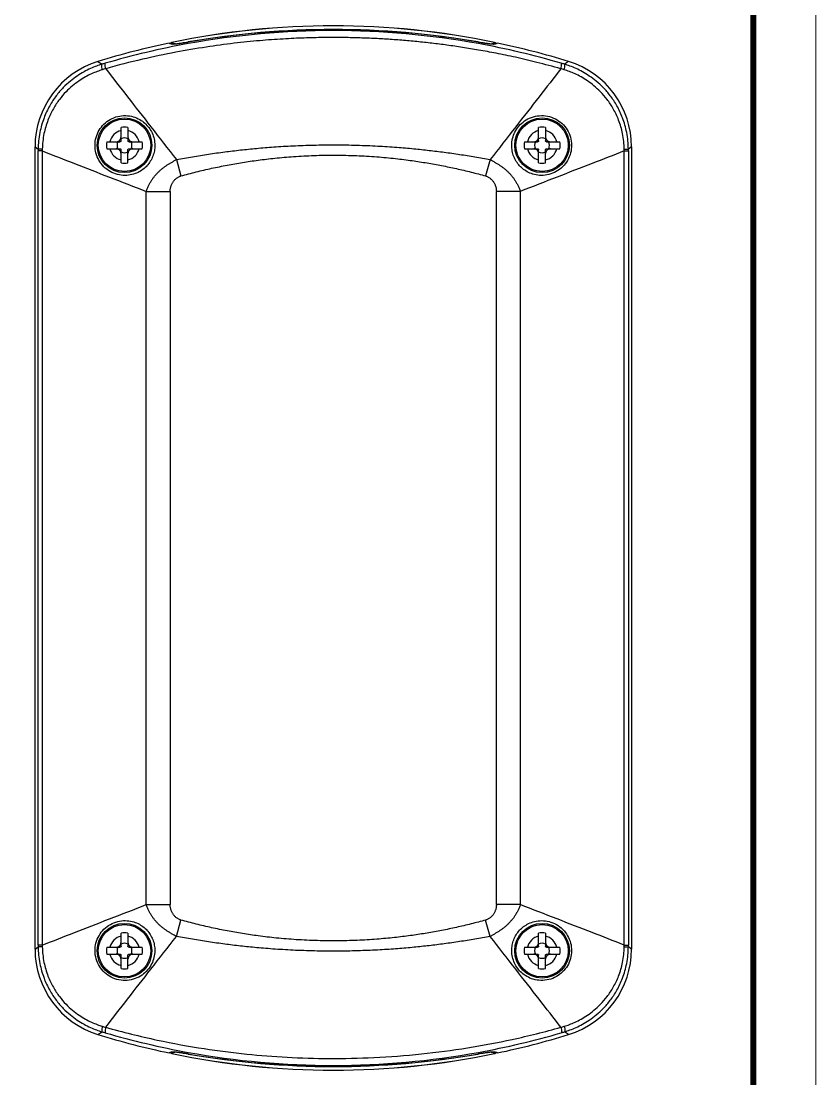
# Model space of a CAD drawing. Header units: millimetres. Extents: x 6083 to 6448, y 1315 to 1569.
# Drawn here: x 6367.9 to 6447.9, y 1408.4 to 1514.7 of the extents above; entities that cross this region are included whole.
import ezdxf

# ---------------------------------------------------------------- set-up
doc = ezdxf.new("R2010")
doc.units = ezdxf.units.MM
doc.layers.add('from', color=7, linetype='Continuous', lineweight=13)

msp = doc.modelspace()

# ---------------------------------------------------------------- linework, layer by layer
at = {"color": 7, "linetype": 'Continuous'}
for p, q in [((6382.863, 1512.497), (6382.815, 1512.535)), ((6383.1, 1512.606), (6383.103, 1512.596)), ((6384.706, 1512.637), (6384.743, 1512.643)), ((6413.914, 1512.643), (6413.95, 1512.637)), ((6415.554, 1512.596), (6415.557, 1512.606)), ((6415.842, 1512.535), (6415.794, 1512.497)), ((6375.657, 1510.676), (6376.068, 1510.407)), ((6423, 1510.676), (6422.588, 1510.407)), ((6377.978, 1502.713), (6377.978, 1504.04)), ((6378.678, 1504.04), (6378.678, 1502.713)), ((6419.978, 1502.713), (6419.978, 1504.04)), ((6420.678, 1504.04), (6420.678, 1502.713)), ((6369.328, 1502.09), (6369.652, 1501.851)), ((6369.328, 1421.426), (6369.328, 1502.09)), ((6369.652, 1501.851), (6369.652, 1501.684)), ((6376.546, 1502.608), (6377.873, 1502.608)), ((6376.546, 1501.908), (6377.873, 1501.908)), ((6378.783, 1502.608), (6380.111, 1502.608)), ((6378.783, 1501.908), (6380.111, 1501.908)), ((6418.546, 1502.608), (6419.873, 1502.608)), ((6418.546, 1501.908), (6419.873, 1501.908)), ((6420.783, 1502.608), (6422.111, 1502.608)), ((6420.783, 1501.908), (6422.111, 1501.908)), ((6429.328, 1502.09), (6429.005, 1501.851)), ((6429.005, 1501.684), (6429.005, 1501.851)), ((6429.328, 1502.09), (6429.328, 1421.426)), ((6370.061, 1501.684), (6369.652, 1501.684)), ((6369.652, 1421.832), (6369.652, 1501.684)), ((6370.061, 1501.684), (6370.061, 1421.832)), ((6377.978, 1500.476), (6377.978, 1501.803)), ((6378.678, 1500.476), (6378.678, 1501.803)), ((6383.548, 1500.812), (6384.004, 1499.174)), ((6415.108, 1500.812), (6414.653, 1499.174)), ((6419.978, 1500.476), (6419.978, 1501.803)), ((6420.678, 1500.476), (6420.678, 1501.803)), ((6428.596, 1501.684), (6429.005, 1501.684)), ((6428.596, 1421.832), (6428.596, 1501.684)), ((6429.005, 1501.684), (6429.005, 1421.832)), ((6380.517, 1497.618), (6382.925, 1497.618)), ((6380.517, 1425.898), (6380.517, 1497.618)), ((6382.925, 1497.618), (6382.925, 1425.898)), ((6418.139, 1497.618), (6415.731, 1497.618)), ((6415.731, 1425.898), (6415.731, 1497.618)), ((6418.139, 1497.618), (6418.139, 1425.898)), ((6380.517, 1425.898), (6382.925, 1425.898)), ((6418.139, 1425.898), (6415.731, 1425.898)), ((6383.548, 1422.704), (6384.004, 1424.342)), ((6415.109, 1422.704), (6414.653, 1424.342)), ((6377.978, 1421.713), (6377.978, 1423.04)), ((6378.678, 1423.04), (6378.678, 1421.713)), ((6419.978, 1421.713), (6419.978, 1423.04)), ((6420.678, 1423.04), (6420.678, 1421.713)), ((6369.328, 1421.426), (6369.652, 1421.665)), ((6369.652, 1421.832), (6369.652, 1421.665)), ((6370.061, 1421.832), (6369.652, 1421.832)), ((6376.546, 1421.608), (6377.873, 1421.608)), ((6378.783, 1421.608), (6380.111, 1421.608)), ((6418.546, 1421.608), (6419.873, 1421.608)), ((6420.783, 1421.608), (6422.111, 1421.608)), ((6428.596, 1421.832), (6429.005, 1421.832)), ((6429.005, 1421.665), (6429.005, 1421.832)), ((6429.328, 1421.426), (6429.005, 1421.665)), ((6376.546, 1420.908), (6377.873, 1420.908)), ((6377.978, 1419.476), (6377.978, 1420.803)), ((6378.678, 1419.476), (6378.678, 1420.803)), ((6378.783, 1420.908), (6380.111, 1420.908)), ((6418.546, 1420.908), (6419.873, 1420.908)), ((6419.978, 1419.476), (6419.978, 1420.803)), ((6420.678, 1419.476), (6420.678, 1420.803)), ((6420.783, 1420.908), (6422.111, 1420.908)), ((6375.657, 1412.84), (6376.068, 1413.109)), ((6423, 1412.84), (6422.588, 1413.109)), ((6382.863, 1411.02), (6382.815, 1410.981)), ((6383.103, 1410.92), (6383.1, 1410.91)), ((6384.743, 1410.873), (6384.706, 1410.879)), ((6413.95, 1410.879), (6413.914, 1410.873)), ((6415.557, 1410.91), (6415.554, 1410.92)), ((6415.842, 1410.981), (6415.794, 1411.02))]:
    msp.add_line(p, q, dxfattribs=at)
for centre, radius in [((6378.328, 1502.258), 2.75), ((6378.328, 1502.258), 2.634), ((6420.328, 1502.258), 2.75), ((6420.328, 1502.258), 2.634), ((6378.328, 1421.258), 2.75), ((6378.328, 1421.258), 2.634), ((6420.328, 1421.258), 2.75), ((6420.328, 1421.258), 2.634)]:
    msp.add_circle(centre, radius, dxfattribs=at)
for centre, radius, start, end in [((6399.328, 1434.258), 80.011, 78.29749, 101.70251), ((6399.328, 1434.258), 80, 78.29819, 101.70181), ((6399.328, 1428.76), 85.126, 80.11124, 99.88876), ((6399.328, 1432.163), 81.628, 79.70357, 100.29688), ((6399.328, 1428.758), 85.144, 80.13654, 99.86352), ((6399.328, 1434.258), 80, 101.91245, 107.21133), ((6399.303, 1432.283), 81.506, 100.29449, 106.32249), ((6383.14, 1512.41), 0.2, 101.70251, 166.74419), ((6383.144, 1512.403), 0.201, 153.65642, 165.12868), ((6383.144, 1512.4), 0.201, 153.63439, 164.27868), ((6383.142, 1512.404), 0.199, 131.00105, 153.56978), ((6383.143, 1512.4), 0.199, 130.42682, 153.55122), ((6383.141, 1512.405), 0.197, 127.5384, 130.99511), ((6383.141, 1512.402), 0.197, 127.52812, 130.41768), ((6399.355, 1432.286), 81.502, 73.67746, 79.70617), ((6415.516, 1512.41), 0.2, 13.25598, 78.29749), ((6415.515, 1512.402), 0.197, 49.58266, 52.47203), ((6415.516, 1512.405), 0.197, 49.00492, 52.4616), ((6415.514, 1512.4), 0.199, 26.44891, 49.57352), ((6415.515, 1512.404), 0.199, 26.43024, 48.99897), ((6415.512, 1512.4), 0.201, 15.72149, 26.36574), ((6415.513, 1512.403), 0.201, 14.87139, 26.3436), ((6399.328, 1434.258), 80, 72.78867, 78.08755), ((6383.496, 1512.273), 0.196, 127.9504, 132.26291), ((6415.161, 1512.273), 0.196, 47.74098, 52.04956), ((6378.313, 1502.093), 8.985, 107.1977, 180.01363), ((6406.449, 1407.886), 106.927, 106.32332, 106.50649), ((6392.134, 1407.639), 107.185, 73.49362, 73.67636), ((6420.344, 1502.093), 8.985, 359.98637, 72.8023), ((6401.341, 1426.752), 86.851, 106.66413, 106.8997), ((6396.763, 1424.928), 88.757, 73.10156, 73.33201), ((6378.328, 1502.258), 1.816, 78.88987, 101.11013), ((6420.328, 1502.258), 1.816, 78.88987, 101.11013), ((6378.328, 1502.258), 1.512, 103.3821, 166.6179), ((6378.328, 1502.258), 0.75, 62.18186, 117.81814), ((6378.328, 1502.258), 1.512, 13.3821, 76.6179), ((6420.328, 1502.258), 1.512, 103.3821, 166.6179), ((6420.328, 1502.258), 0.75, 62.18186, 117.81814), ((6420.328, 1502.258), 1.512, 13.3821, 76.6179), ((6378.398, 1501.686), 8.337, 178.80069, 180.01209), ((6378.328, 1502.258), 1.816, 168.88987, 191.11013), ((6378.328, 1502.258), 1.512, 193.3821, 256.6179), ((6378.328, 1502.258), 0.75, 152.18186, 207.81814), ((6378.328, 1502.258), 1.512, 283.3821, 346.6179), ((6378.328, 1502.258), 0.75, 332.18186, 27.81814), ((6378.328, 1502.258), 1.816, 348.88987, 11.11013), ((6420.328, 1502.258), 1.816, 168.88987, 191.11013), ((6420.328, 1502.258), 1.512, 193.3821, 256.6179), ((6420.328, 1502.258), 0.75, 152.18186, 207.81814), ((6420.328, 1502.258), 1.512, 283.3821, 346.6179), ((6420.328, 1502.258), 0.75, 332.18186, 27.81814), ((6420.328, 1502.258), 1.816, 348.88987, 11.11013), ((6420.258, 1501.686), 8.337, 359.9879, 1.19931), ((6378.328, 1502.258), 0.75, 242.18186, 297.81814), ((6420.328, 1502.258), 0.75, 242.18186, 297.81814), ((6378.328, 1502.258), 1.816, 258.88987, 281.11013), ((6420.328, 1502.258), 1.816, 258.88987, 281.11013), ((6378.328, 1421.258), 1.512, 103.3821, 166.6179), ((6378.328, 1421.258), 1.816, 78.88987, 101.11013), ((6378.328, 1421.258), 1.512, 13.3821, 76.6179), ((6420.328, 1421.258), 1.512, 103.3821, 166.6179), ((6420.328, 1421.258), 1.816, 78.88987, 101.11013), ((6420.328, 1421.258), 1.512, 13.3821, 76.6179), ((6378.313, 1421.424), 8.985, 179.98637, 252.8023), ((6378.398, 1421.83), 8.337, 179.9879, 181.19931), ((6378.328, 1421.258), 1.816, 168.88987, 191.11013), ((6378.328, 1421.258), 0.75, 152.18186, 207.81814), ((6378.328, 1421.258), 0.75, 62.18186, 117.81814), ((6378.328, 1421.258), 0.75, 332.18186, 27.81814), ((6378.328, 1421.258), 1.816, 348.88987, 11.11013), ((6420.328, 1421.258), 1.816, 168.88987, 191.11013), ((6420.328, 1421.258), 0.75, 152.18186, 207.81814), ((6420.328, 1421.258), 0.75, 62.18186, 117.81814), ((6420.328, 1421.258), 0.75, 332.18186, 27.81814), ((6420.328, 1421.258), 1.816, 348.88987, 11.11013), ((6420.344, 1421.424), 8.985, 287.1977, 0.01363), ((6420.258, 1421.83), 8.337, 358.80069, 0.01209), ((6378.328, 1421.258), 1.512, 193.3821, 256.6179), ((6378.328, 1421.258), 0.75, 242.18186, 297.81814), ((6378.328, 1421.258), 1.512, 283.3821, 346.6179), ((6420.328, 1421.258), 1.512, 193.3821, 256.6179), ((6420.328, 1421.258), 0.75, 242.18186, 297.81814), ((6420.328, 1421.258), 1.512, 283.3821, 346.6179), ((6378.328, 1421.258), 1.816, 258.88987, 281.11013), ((6420.328, 1421.258), 1.816, 258.88987, 281.11013), ((6401.341, 1496.764), 86.851, 253.1003, 253.33587), ((6396.763, 1498.589), 88.757, 286.66799, 286.89844), ((6399.328, 1489.258), 80, 252.78867, 258.08755), ((6406.449, 1515.63), 106.927, 253.49351, 253.67668), ((6399.303, 1491.234), 81.507, 253.67754, 259.70541), ((6399.355, 1491.23), 81.502, 280.29379, 286.32254), ((6399.328, 1489.258), 80, 281.91245, 287.21133), ((6392.134, 1515.877), 107.185, 286.32364, 286.50638), ((6383.14, 1411.106), 0.2, 193.25595, 258.29749), ((6383.144, 1411.113), 0.201, 194.87136, 206.3436), ((6383.144, 1411.116), 0.201, 195.72146, 206.36574), ((6383.142, 1411.113), 0.199, 206.43024, 228.99897), ((6383.143, 1411.116), 0.199, 206.44891, 229.57352), ((6383.141, 1411.111), 0.197, 229.00492, 232.4616), ((6383.141, 1411.114), 0.197, 229.58266, 232.47203), ((6399.328, 1489.258), 80.011, 258.29749, 281.70251), ((6399.328, 1489.258), 80, 258.29819, 281.70181), ((6383.496, 1411.243), 0.196, 227.74136, 232.04956), ((6399.328, 1494.756), 85.126, 260.11124, 279.88876), ((6399.328, 1491.354), 81.629, 259.70308, 280.29641), ((6399.328, 1494.758), 85.144, 260.13654, 279.86352), ((6415.161, 1411.243), 0.196, 307.9504, 312.26348), ((6415.516, 1411.106), 0.2, 281.70251, 346.74415), ((6415.515, 1411.114), 0.197, 307.52812, 310.41768), ((6415.516, 1411.111), 0.197, 307.5384, 310.99511), ((6415.514, 1411.116), 0.199, 310.42682, 333.55122), ((6415.515, 1411.113), 0.199, 311.00105, 333.56978), ((6415.512, 1411.116), 0.201, 333.63439, 344.27865), ((6415.513, 1411.113), 0.201, 333.65642, 345.12865)]:
    msp.add_arc(centre, radius, start, end, dxfattribs=at)
for points, start_tangent, end_tangent in [([(6422.221, 1509.955), (6419.808, 1510.594), (6417.647, 1511.102), (6415.706, 1511.506), (6413.943, 1511.832), (6412.312, 1512.1), (6410.764, 1512.324), (6409.249, 1512.515), (6407.732, 1512.678), (6406.208, 1512.815), (6404.681, 1512.925), (6403.164, 1513.006), (6401.638, 1513.061), (6400.044, 1513.089), (6398.321, 1513.086), (6396.411, 1513.042), (6394.287, 1512.943), (6391.939, 1512.772), (6389.356, 1512.509), (6386.545, 1512.13), (6383.483, 1511.609), (6380.124, 1510.901), (6376.436, 1509.955)], (-0.962677, 0.2706531), (-0.9626776, -0.2706508)), ([(6383.188, 1512.408), (6383.041, 1512.43), (6382.933, 1512.459), (6382.863, 1512.497)], (-0.994465, 0.1050681), (-0.7765128, 0.6301015)), ([(6383.102, 1512.599), (6383.02, 1512.562)], (-0.9791799, -0.2029945), (-0.7929695, -0.6092614)), ([(6383.103, 1512.596), (6383.021, 1512.558)], (-0.9791633, -0.2030747), (-0.7930715, -0.6091285)), ([(6383.103, 1512.596), (6383.155, 1512.539), (6383.273, 1512.495)], (0.2943854, -0.9556868), (0.9744766, -0.224489)), ([(6384.709, 1512.621), (6384.391, 1512.567), (6384.094, 1512.518), (6383.826, 1512.476), (6383.596, 1512.443), (6383.41, 1512.42), (6383.272, 1512.408), (6383.188, 1512.408)], (-0.9851555, -0.1716643), (-0.994465, 0.1050681)), ([(6383.273, 1512.495), (6383.456, 1512.465)], (0.9744766, -0.224489), (0.9941867, -0.1076699)), ([(6383.456, 1512.465), (6383.375, 1512.428)], (-0.9782755, -0.207309), (-0.7885909, -0.6149182)), ([(6383.456, 1512.465), (6383.478, 1512.464), (6383.509, 1512.464), (6383.553, 1512.467), (6383.611, 1512.472), (6383.688, 1512.48), (6383.785, 1512.492), (6383.908, 1512.508), (6384.061, 1512.531), (6384.248, 1512.56), (6384.474, 1512.597), (6384.706, 1512.637)], (0.9941877, -0.1076607), (0.9853576, 0.1705002)), ([(6384.743, 1512.643), (6384.731, 1512.624)], (-0.9171948, -0.398439), (-0.2762147, -0.961096)), ([(6413.914, 1512.643), (6413.926, 1512.624)], (0.9171187, -0.3986143), (0.2762001, -0.9611001)), ([(6415.469, 1512.408), (6415.384, 1512.408), (6415.246, 1512.42), (6415.059, 1512.443), (6414.829, 1512.476), (6414.562, 1512.518), (6414.265, 1512.567), (6413.948, 1512.621)], (-0.994465, -0.1050681), (-0.9851555, 0.1716643)), ([(6413.95, 1512.637), (6414.201, 1512.594), (6414.442, 1512.555), (6414.638, 1512.525), (6414.794, 1512.502), (6414.918, 1512.486), (6415.013, 1512.475), (6415.085, 1512.468), (6415.138, 1512.465), (6415.176, 1512.464), (6415.201, 1512.465)], (0.9853573, -0.1705019), (0.9941869, 0.1076681)), ([(6415.201, 1512.465), (6415.384, 1512.495)], (0.9941863, 0.1076738), (0.9744749, 0.2244963)), ([(6415.201, 1512.465), (6415.281, 1512.428)], (0.9782753, -0.20731), (0.7885904, -0.6149189)), ([(6415.384, 1512.495), (6415.502, 1512.539), (6415.554, 1512.596)], (0.9744749, 0.2244963), (0.2943665, 0.9556926)), ([(6415.794, 1512.497), (6415.724, 1512.459), (6415.615, 1512.43), (6415.469, 1512.408)], (-0.7765128, -0.6301015), (-0.994465, -0.1050681)), ([(6415.554, 1512.596), (6415.635, 1512.558)], (0.9791639, -0.2030718), (0.7930731, -0.6091265)), ([(6415.555, 1512.599), (6415.636, 1512.562)], (0.9791798, -0.2029948), (0.7929695, -0.6092614)), ([(6376.068, 1510.407), (6375.52, 1510.224), (6374.912, 1509.973), (6374.26, 1509.643), (6373.579, 1509.223), (6372.882, 1508.701), (6372.173, 1508.051), (6371.468, 1507.235), (6370.807, 1506.229), (6370.237, 1505.009), (6369.817, 1503.539), (6369.652, 1501.851)], (-0.958466, -0.2852066), (0.000249, -1)), ([(6376.094, 1509.852), (6376.048, 1510.125), (6376.039, 1510.317), (6376.068, 1510.407)], (-0.2044293, 0.9788813), (0.8199443, 0.5724434)), ([(6376.436, 1509.955), (6376.387, 1510.226), (6376.373, 1510.416), (6376.396, 1510.503)], (-0.2109494, 0.977497), (0.797462, 0.6033692)), ([(6422.221, 1509.955), (6422.27, 1510.226), (6422.283, 1510.416), (6422.26, 1510.503)], (0.2109737, 0.9774917), (-0.7970796, 0.6038742)), ([(6422.563, 1509.852), (6422.609, 1510.125), (6422.618, 1510.317), (6422.588, 1510.407)], (0.2044314, 0.9788809), (-0.8197657, 0.572699)), ([(6429.005, 1501.851), (6428.84, 1503.539), (6428.42, 1505.009), (6427.85, 1506.229), (6427.189, 1507.235), (6426.483, 1508.051), (6425.775, 1508.702), (6425.078, 1509.223), (6424.397, 1509.643), (6423.744, 1509.973), (6423.136, 1510.224), (6422.588, 1510.407)], (0.0002486, 1), (-0.9584661, 0.2852063)), ([(6376.094, 1509.852), (6375.583, 1509.678), (6375.014, 1509.441), (6374.404, 1509.129), (6373.766, 1508.735), (6373.114, 1508.244), (6372.451, 1507.634), (6371.791, 1506.872), (6371.172, 1505.935), (6370.634, 1504.798), (6370.233, 1503.429), (6370.063, 1501.86)], (-0.9568934, -0.2904393), (-0.0118743, -0.9999295)), ([(6376.436, 1509.955), (6378.627, 1507.138), (6380.982, 1504.109), (6383.547, 1500.812)], (0.613465, -0.7897219), (0.6128548, -0.7901956)), ([(6422.221, 1509.955), (6420.03, 1507.138), (6417.675, 1504.109), (6415.109, 1500.812)], (-0.6135278, -0.7896731), (-0.6128907, -0.7901677)), ([(6428.594, 1501.86), (6428.424, 1503.429), (6428.023, 1504.798), (6427.484, 1505.935), (6426.865, 1506.872), (6426.206, 1507.634), (6425.543, 1508.244), (6424.89, 1508.735), (6424.253, 1509.129), (6423.642, 1509.441), (6423.074, 1509.678), (6422.563, 1509.852)], (-0.0118754, 0.9999295), (-0.9568934, 0.2904393)), ([(6375.365, 1502.258), (6375.473, 1503.043), (6375.782, 1503.77), (6376.262, 1504.383), (6376.893, 1504.858), (6377.646, 1505.156), (6378.447, 1505.242), (6379.21, 1505.122), (6379.864, 1504.844), (6380.372, 1504.476), (6380.781, 1504.028), (6381.1, 1503.492), (6381.305, 1502.889), (6381.378, 1502.258)], (0.0054805, 0.999985), (0.0097844, -0.9999521)), ([(6417.279, 1502.258), (6417.362, 1502.93), (6417.6, 1503.582), (6418.004, 1504.189), (6418.567, 1504.7), (6419.26, 1505.061), (6420.052, 1505.234), (6420.883, 1505.185), (6421.67, 1504.908), (6422.336, 1504.439), (6422.846, 1503.817), (6423.176, 1503.07), (6423.292, 1502.258)], (0.0097844, 0.9999521), (0.0054805, -0.999985)), ([(6377.489, 1502.608), (6377.54, 1502.611), (6377.59, 1502.619), (6377.64, 1502.632), (6377.687, 1502.65), (6377.733, 1502.673), (6377.776, 1502.701), (6377.816, 1502.734), (6377.852, 1502.77), (6377.885, 1502.81), (6377.913, 1502.853), (6377.936, 1502.899), (6377.955, 1502.947), (6377.968, 1502.996), (6377.976, 1503.046), (6377.978, 1503.097)], (1, 0), (0, 1)), ([(6378.678, 1503.097), (6378.681, 1503.046), (6378.689, 1502.996), (6378.702, 1502.947), (6378.72, 1502.899), (6378.744, 1502.853), (6378.772, 1502.81), (6378.804, 1502.77), (6378.84, 1502.734), (6378.881, 1502.701), (6378.924, 1502.673), (6378.969, 1502.65), (6379.017, 1502.632), (6379.066, 1502.619), (6379.116, 1502.611), (6379.167, 1502.608)], (0, -1), (1, 0)), ([(6419.489, 1502.608), (6419.54, 1502.611), (6419.59, 1502.619), (6419.64, 1502.632), (6419.687, 1502.65), (6419.733, 1502.673), (6419.776, 1502.701), (6419.816, 1502.734), (6419.852, 1502.77), (6419.885, 1502.81), (6419.913, 1502.853), (6419.936, 1502.899), (6419.955, 1502.947), (6419.968, 1502.996), (6419.976, 1503.046), (6419.978, 1503.097)], (1, 0), (0, 1)), ([(6420.678, 1503.097), (6420.681, 1503.046), (6420.689, 1502.996), (6420.702, 1502.947), (6420.72, 1502.899), (6420.744, 1502.853), (6420.772, 1502.81), (6420.804, 1502.77), (6420.84, 1502.734), (6420.881, 1502.701), (6420.924, 1502.673), (6420.969, 1502.65), (6421.017, 1502.632), (6421.066, 1502.619), (6421.116, 1502.611), (6421.167, 1502.608)], (0, -1), (1, 0)), ([(6370.063, 1501.86), (6369.852, 1501.858), (6369.711, 1501.855), (6369.652, 1501.852)], (-0.9999645, -0.0084232), (-0.9791895, -0.2029479)), ([(6381.378, 1502.258), (6381.331, 1501.702), (6381.179, 1501.154), (6380.927, 1500.645), (6380.592, 1500.202), (6380.186, 1499.832), (6379.69, 1499.528), (6379.08, 1499.31), (6378.381, 1499.227), (6377.625, 1499.323), (6376.891, 1499.62), (6376.254, 1500.104), (6375.763, 1500.745), (6375.462, 1501.484), (6375.365, 1502.258)], (0.0097844, -0.9999521), (0.0054805, 0.999985)), ([(6377.978, 1501.419), (6377.976, 1501.47), (6377.968, 1501.52), (6377.955, 1501.569), (6377.936, 1501.617), (6377.913, 1501.663), (6377.885, 1501.706), (6377.853, 1501.746), (6377.816, 1501.782), (6377.776, 1501.815), (6377.733, 1501.843), (6377.687, 1501.866), (6377.639, 1501.884), (6377.59, 1501.897), (6377.54, 1501.905), (6377.489, 1501.908)], (0, 1), (-1, 0)), ([(6377.978, 1502.713), (6377.977, 1502.692), (6377.971, 1502.673), (6377.962, 1502.654), (6377.949, 1502.638), (6377.932, 1502.625), (6377.914, 1502.615), (6377.894, 1502.61), (6377.873, 1502.608)], (0, -1), (-1, 0)), ([(6377.873, 1501.908), (6377.894, 1501.906), (6377.914, 1501.901), (6377.932, 1501.891), (6377.949, 1501.878), (6377.962, 1501.862), (6377.971, 1501.843), (6377.977, 1501.824), (6377.978, 1501.803)], (1, 0), (0, -1)), ([(6378.783, 1502.608), (6378.763, 1502.61), (6378.743, 1502.615), (6378.724, 1502.625), (6378.708, 1502.638), (6378.695, 1502.654), (6378.686, 1502.673), (6378.68, 1502.692), (6378.678, 1502.713)], (-1, 0), (0, 1)), ([(6379.167, 1501.908), (6379.116, 1501.905), (6379.066, 1501.897), (6379.017, 1501.884), (6378.969, 1501.866), (6378.924, 1501.843), (6378.881, 1501.815), (6378.841, 1501.782), (6378.804, 1501.746), (6378.772, 1501.706), (6378.744, 1501.663), (6378.72, 1501.617), (6378.702, 1501.569), (6378.689, 1501.52), (6378.681, 1501.47), (6378.678, 1501.419)], (-1, 0), (0, -1)), ([(6378.678, 1501.803), (6378.68, 1501.824), (6378.686, 1501.843), (6378.695, 1501.862), (6378.708, 1501.878), (6378.724, 1501.891), (6378.743, 1501.901), (6378.763, 1501.906), (6378.783, 1501.908)], (0, 1), (1, 0)), ([(6383.547, 1500.812), (6385.158, 1501.103), (6386.785, 1501.364), (6388.41, 1501.591), (6389.994, 1501.783), (6391.597, 1501.946), (6393.34, 1502.089), (6395.262, 1502.203), (6397.341, 1502.277), (6399.518, 1502.3), (6401.701, 1502.267), (6403.796, 1502.183), (6405.726, 1502.058), (6407.436, 1501.91), (6408.973, 1501.747), (6410.487, 1501.56), (6412.033, 1501.339), (6413.578, 1501.089), (6415.109, 1500.812)], (0.9821456, 0.1881223), (0.9821539, -0.1880788)), ([(6423.292, 1502.258), (6423.194, 1501.482), (6422.892, 1500.741), (6422.393, 1500.094), (6421.747, 1499.609), (6421.003, 1499.315), (6420.25, 1499.227), (6419.557, 1499.315), (6418.959, 1499.532), (6418.47, 1499.833), (6418.07, 1500.196), (6417.738, 1500.632), (6417.484, 1501.136), (6417.328, 1501.687), (6417.279, 1502.258)], (0.0054805, -0.999985), (0.0097844, 0.9999521)), ([(6419.978, 1501.419), (6419.976, 1501.47), (6419.968, 1501.52), (6419.955, 1501.569), (6419.936, 1501.617), (6419.913, 1501.663), (6419.885, 1501.706), (6419.853, 1501.746), (6419.816, 1501.782), (6419.776, 1501.815), (6419.733, 1501.843), (6419.687, 1501.866), (6419.639, 1501.884), (6419.59, 1501.897), (6419.54, 1501.905), (6419.489, 1501.908)], (0, 1), (-1, 0)), ([(6419.978, 1502.713), (6419.977, 1502.692), (6419.971, 1502.673), (6419.962, 1502.654), (6419.949, 1502.638), (6419.932, 1502.625), (6419.914, 1502.615), (6419.894, 1502.61), (6419.873, 1502.608)], (0, -1), (-1, 0)), ([(6419.873, 1501.908), (6419.894, 1501.906), (6419.914, 1501.901), (6419.932, 1501.891), (6419.949, 1501.878), (6419.962, 1501.862), (6419.971, 1501.843), (6419.977, 1501.824), (6419.978, 1501.803)], (1, 0), (0, -1)), ([(6420.783, 1502.608), (6420.763, 1502.61), (6420.743, 1502.615), (6420.724, 1502.625), (6420.708, 1502.638), (6420.695, 1502.654), (6420.686, 1502.673), (6420.68, 1502.692), (6420.678, 1502.713)], (-1, 0), (0, 1)), ([(6421.167, 1501.908), (6421.116, 1501.905), (6421.066, 1501.897), (6421.017, 1501.884), (6420.969, 1501.866), (6420.924, 1501.843), (6420.881, 1501.815), (6420.841, 1501.782), (6420.804, 1501.746), (6420.772, 1501.706), (6420.744, 1501.663), (6420.72, 1501.617), (6420.702, 1501.569), (6420.689, 1501.52), (6420.681, 1501.47), (6420.678, 1501.419)], (-1, 0), (0, -1)), ([(6420.678, 1501.803), (6420.68, 1501.824), (6420.686, 1501.843), (6420.695, 1501.862), (6420.708, 1501.878), (6420.724, 1501.891), (6420.743, 1501.901), (6420.763, 1501.906), (6420.783, 1501.908)], (0, 1), (1, 0)), ([(6428.594, 1501.86), (6428.805, 1501.858), (6428.946, 1501.855), (6429.005, 1501.852)], (0.9999645, -0.0084231), (0.9791874, -0.202958)), ([(6370.061, 1501.684), (6373.299, 1500.424), (6376.805, 1499.061), (6380.517, 1497.618)], (0.9320336, -0.3623719), (0.9317806, -0.363022)), ([(6380.517, 1497.618), (6380.639, 1497.949), (6380.776, 1498.251), (6380.926, 1498.529), (6381.089, 1498.788), (6381.265, 1499.033), (6381.455, 1499.265), (6381.66, 1499.487), (6381.875, 1499.695), (6382.098, 1499.888), (6382.329, 1500.068), (6382.568, 1500.236), (6382.812, 1500.392), (6383.06, 1500.538), (6383.308, 1500.677), (6383.547, 1500.811)], (0.3086384, 0.9511794), (0.8657666, 0.5004479)), ([(6384.004, 1499.174), (6385.537, 1499.578), (6387.096, 1499.941), (6388.661, 1500.26), (6390.197, 1500.53), (6391.757, 1500.761), (6393.457, 1500.963), (6395.338, 1501.126), (6397.377, 1501.231), (6399.515, 1501.265), (6401.658, 1501.217), (6403.712, 1501.097), (6405.6, 1500.92), (6407.267, 1500.71), (6408.762, 1500.48), (6410.227, 1500.216), (6411.716, 1499.907), (6413.196, 1499.559), (6414.653, 1499.174)], (0.9633348, 0.2683023), (0.9633461, -0.2682614)), ([(6415.109, 1500.811), (6415.347, 1500.678), (6415.594, 1500.54), (6415.842, 1500.394), (6416.088, 1500.237), (6416.328, 1500.068), (6416.561, 1499.886), (6416.785, 1499.692), (6417.001, 1499.483), (6417.205, 1499.262), (6417.394, 1499.03), (6417.569, 1498.786), (6417.732, 1498.527), (6417.882, 1498.25), (6418.018, 1497.948), (6418.139, 1497.618)], (0.8658186, -0.5003581), (0.3086287, -0.9511826)), ([(6428.596, 1501.684), (6425.358, 1500.424), (6421.851, 1499.061), (6418.139, 1497.618)], (-0.9320335, -0.362372), (-0.9317806, -0.363022)), ([(6382.925, 1497.618), (6382.931, 1497.759), (6382.948, 1497.898), (6382.975, 1498.032), (6383.012, 1498.162), (6383.059, 1498.289), (6383.116, 1498.412), (6383.183, 1498.53), (6383.261, 1498.642), (6383.351, 1498.749), (6383.452, 1498.851), (6383.562, 1498.944), (6383.678, 1499.025), (6383.796, 1499.092), (6383.908, 1499.142), (6384.004, 1499.174)], (0.0000913, 1), (0.9634441, 0.2679093)), ([(6414.653, 1499.174), (6414.747, 1499.142), (6414.86, 1499.092), (6414.977, 1499.025), (6415.094, 1498.944), (6415.205, 1498.851), (6415.307, 1498.748), (6415.397, 1498.64), (6415.475, 1498.528), (6415.541, 1498.41), (6415.598, 1498.287), (6415.645, 1498.161), (6415.681, 1498.031), (6415.709, 1497.897), (6415.725, 1497.759), (6415.731, 1497.618)], (0.9634259, -0.2679748), (0.000091, -1)), ([(6370.061, 1421.832), (6373.299, 1423.092), (6376.805, 1424.455), (6380.517, 1425.898)], (0.9320335, 0.362372), (0.9317806, 0.363022)), ([(6383.547, 1422.705), (6383.31, 1422.838), (6383.063, 1422.976), (6382.815, 1423.123), (6382.569, 1423.279), (6382.329, 1423.448), (6382.096, 1423.63), (6381.872, 1423.824), (6381.656, 1424.033), (6381.452, 1424.254), (6381.263, 1424.486), (6381.087, 1424.73), (6380.925, 1424.989), (6380.775, 1425.266), (6380.639, 1425.568), (6380.517, 1425.898)], (-0.8658223, 0.5003517), (-0.3086287, 0.9511826)), ([(6384.004, 1424.342), (6383.909, 1424.374), (6383.797, 1424.424), (6383.679, 1424.491), (6383.563, 1424.572), (6383.452, 1424.665), (6383.35, 1424.768), (6383.26, 1424.876), (6383.182, 1424.988), (6383.115, 1425.106), (6383.059, 1425.229), (6383.012, 1425.355), (6382.975, 1425.485), (6382.948, 1425.619), (6382.931, 1425.757), (6382.925, 1425.898)], (-0.9634474, 0.2678975), (-0.000091, 1)), ([(6415.731, 1425.898), (6415.725, 1425.757), (6415.708, 1425.618), (6415.681, 1425.484), (6415.644, 1425.354), (6415.597, 1425.227), (6415.54, 1425.104), (6415.473, 1424.986), (6415.396, 1424.874), (6415.306, 1424.767), (6415.205, 1424.665), (6415.095, 1424.572), (6414.978, 1424.491), (6414.861, 1424.425), (6414.748, 1424.374), (6414.653, 1424.342)], (-0.0000913, -1), (-0.9634226, -0.2679866)), ([(6418.139, 1425.898), (6418.018, 1425.567), (6417.881, 1425.265), (6417.731, 1424.987), (6417.568, 1424.728), (6417.392, 1424.484), (6417.201, 1424.251), (6416.997, 1424.029), (6416.781, 1423.821), (6416.559, 1423.628), (6416.328, 1423.448), (6416.089, 1423.28), (6415.844, 1423.124), (6415.597, 1422.978), (6415.349, 1422.839), (6415.109, 1422.705)], (-0.3086384, -0.9511794), (-0.865769, -0.5004439)), ([(6428.596, 1421.832), (6425.358, 1423.092), (6421.851, 1424.455), (6418.139, 1425.898)], (-0.9320336, 0.3623719), (-0.9317806, 0.363022)), ([(6375.365, 1421.258), (6375.462, 1422.034), (6375.765, 1422.775), (6376.264, 1423.422), (6376.91, 1423.907), (6377.654, 1424.201), (6378.407, 1424.289), (6379.1, 1424.202), (6379.698, 1423.984), (6380.187, 1423.683), (6380.587, 1423.32), (6380.919, 1422.885), (6381.172, 1422.38), (6381.329, 1421.829), (6381.378, 1421.258)], (-0.0054805, 0.999985), (-0.0097844, -0.9999521)), ([(6414.653, 1424.342), (6413.195, 1423.957), (6411.716, 1423.609), (6410.227, 1423.3), (6408.76, 1423.036), (6407.285, 1422.808), (6405.698, 1422.607), (6403.939, 1422.437), (6401.999, 1422.314), (6399.91, 1422.254), (6397.749, 1422.273), (6395.61, 1422.372), (6393.591, 1422.539), (6391.788, 1422.751), (6390.196, 1422.987), (6388.662, 1423.256), (6387.096, 1423.575), (6385.537, 1423.938), (6384.004, 1424.342)], (-0.9633461, -0.2682614), (-0.9633348, 0.2683023)), ([(6417.279, 1421.258), (6417.325, 1421.814), (6417.477, 1422.362), (6417.729, 1422.871), (6418.064, 1423.314), (6418.47, 1423.684), (6418.967, 1423.988), (6419.577, 1424.206), (6420.275, 1424.289), (6421.032, 1424.194), (6421.766, 1423.896), (6422.402, 1423.412), (6422.894, 1422.771), (6423.195, 1422.032), (6423.292, 1421.258)], (-0.0097844, 0.9999521), (-0.0054805, -0.999985)), ([(6376.436, 1413.561), (6378.627, 1416.378), (6380.982, 1419.407), (6383.547, 1422.705)], (0.613465, 0.7897219), (0.6128548, 0.7901956)), ([(6377.489, 1421.608), (6377.54, 1421.611), (6377.59, 1421.619), (6377.64, 1421.632), (6377.687, 1421.65), (6377.733, 1421.673), (6377.776, 1421.701), (6377.816, 1421.734), (6377.852, 1421.77), (6377.885, 1421.81), (6377.913, 1421.853), (6377.936, 1421.899), (6377.955, 1421.947), (6377.968, 1421.996), (6377.976, 1422.046), (6377.978, 1422.097)], (1, 0), (0, 1)), ([(6378.678, 1422.097), (6378.681, 1422.046), (6378.689, 1421.996), (6378.702, 1421.947), (6378.72, 1421.899), (6378.744, 1421.853), (6378.772, 1421.81), (6378.804, 1421.77), (6378.84, 1421.734), (6378.881, 1421.701), (6378.924, 1421.673), (6378.969, 1421.65), (6379.017, 1421.632), (6379.066, 1421.619), (6379.116, 1421.611), (6379.167, 1421.608)], (0, -1), (1, 0)), ([(6415.109, 1422.705), (6413.578, 1422.427), (6412.033, 1422.177), (6410.487, 1421.956), (6408.972, 1421.768), (6407.454, 1421.607), (6405.826, 1421.465), (6404.027, 1421.346), (6402.049, 1421.259), (6399.921, 1421.217), (6397.72, 1421.231), (6395.541, 1421.3), (6393.477, 1421.418), (6391.629, 1421.567), (6389.993, 1421.734), (6388.41, 1421.925), (6386.786, 1422.152), (6385.158, 1422.413), (6383.547, 1422.705)], (-0.9821525, -0.1880864), (-0.9821473, 0.1881137)), ([(6422.221, 1413.561), (6420.03, 1416.378), (6417.675, 1419.407), (6415.109, 1422.705)], (-0.6135278, 0.7896731), (-0.6128907, 0.7901677)), ([(6419.489, 1421.608), (6419.54, 1421.611), (6419.59, 1421.619), (6419.64, 1421.632), (6419.687, 1421.65), (6419.733, 1421.673), (6419.776, 1421.701), (6419.816, 1421.734), (6419.852, 1421.77), (6419.885, 1421.81), (6419.913, 1421.853), (6419.936, 1421.899), (6419.955, 1421.947), (6419.968, 1421.996), (6419.976, 1422.046), (6419.978, 1422.097)], (1, 0), (0, 1)), ([(6420.678, 1422.097), (6420.681, 1422.046), (6420.689, 1421.996), (6420.702, 1421.947), (6420.72, 1421.899), (6420.744, 1421.853), (6420.772, 1421.81), (6420.804, 1421.77), (6420.84, 1421.734), (6420.881, 1421.701), (6420.924, 1421.673), (6420.969, 1421.65), (6421.017, 1421.632), (6421.066, 1421.619), (6421.116, 1421.611), (6421.167, 1421.608)], (0, -1), (1, 0)), ([(6369.652, 1421.665), (6369.817, 1419.977), (6370.237, 1418.508), (6370.807, 1417.287), (6371.468, 1416.281), (6372.173, 1415.466), (6372.882, 1414.815), (6373.579, 1414.293), (6374.26, 1413.873), (6374.912, 1413.543), (6375.52, 1413.292), (6376.068, 1413.109)], (-0.0002486, -1), (0.9584661, -0.2852063)), ([(6370.063, 1421.656), (6369.852, 1421.658), (6369.711, 1421.661), (6369.652, 1421.664)], (-0.9999645, 0.0084231), (-0.9791874, 0.202958)), ([(6370.063, 1421.656), (6370.233, 1420.087), (6370.634, 1418.718), (6371.172, 1417.581), (6371.791, 1416.644), (6372.451, 1415.882), (6373.114, 1415.272), (6373.766, 1414.781), (6374.404, 1414.387), (6375.014, 1414.075), (6375.583, 1413.838), (6376.094, 1413.664)], (0.0118754, -0.9999295), (0.9568934, -0.2904393)), ([(6381.378, 1421.258), (6381.295, 1420.586), (6381.057, 1419.934), (6380.653, 1419.327), (6380.09, 1418.816), (6379.397, 1418.455), (6378.604, 1418.282), (6377.774, 1418.331), (6376.986, 1418.608), (6376.32, 1419.077), (6375.811, 1419.699), (6375.481, 1420.446), (6375.365, 1421.258)], (-0.0097844, -0.9999521), (-0.0054805, 0.999985)), ([(6377.978, 1421.713), (6377.977, 1421.692), (6377.971, 1421.673), (6377.962, 1421.654), (6377.949, 1421.638), (6377.932, 1421.625), (6377.914, 1421.615), (6377.894, 1421.61), (6377.873, 1421.608)], (0, -1), (-1, 0)), ([(6378.783, 1421.608), (6378.763, 1421.61), (6378.743, 1421.615), (6378.724, 1421.625), (6378.708, 1421.638), (6378.695, 1421.654), (6378.686, 1421.673), (6378.68, 1421.692), (6378.678, 1421.713)], (-1, 0), (0, 1)), ([(6423.292, 1421.258), (6423.183, 1420.473), (6422.874, 1419.746), (6422.395, 1419.133), (6421.763, 1418.658), (6421.01, 1418.36), (6420.209, 1418.274), (6419.447, 1418.394), (6418.793, 1418.672), (6418.285, 1419.04), (6417.875, 1419.488), (6417.556, 1420.024), (6417.352, 1420.627), (6417.279, 1421.258)], (-0.0054805, -0.999985), (-0.0097844, 0.9999521)), ([(6419.978, 1421.713), (6419.977, 1421.692), (6419.971, 1421.673), (6419.962, 1421.654), (6419.949, 1421.638), (6419.932, 1421.625), (6419.914, 1421.615), (6419.894, 1421.61), (6419.873, 1421.608)], (0, -1), (-1, 0)), ([(6420.783, 1421.608), (6420.763, 1421.61), (6420.743, 1421.615), (6420.724, 1421.625), (6420.708, 1421.638), (6420.695, 1421.654), (6420.686, 1421.673), (6420.68, 1421.692), (6420.678, 1421.713)], (-1, 0), (0, 1)), ([(6422.563, 1413.664), (6423.074, 1413.838), (6423.642, 1414.075), (6424.253, 1414.387), (6424.89, 1414.781), (6425.543, 1415.272), (6426.206, 1415.882), (6426.865, 1416.644), (6427.484, 1417.581), (6428.023, 1418.718), (6428.424, 1420.087), (6428.594, 1421.656)], (0.9568934, 0.2904393), (0.0118743, 0.9999295)), ([(6422.588, 1413.109), (6423.136, 1413.292), (6423.744, 1413.543), (6424.397, 1413.873), (6425.078, 1414.293), (6425.775, 1414.815), (6426.483, 1415.466), (6427.189, 1416.281), (6427.85, 1417.287), (6428.42, 1418.507), (6428.84, 1419.977), (6429.005, 1421.665)], (0.9584661, 0.2852066), (-0.000249, 1)), ([(6428.594, 1421.656), (6428.805, 1421.658), (6428.946, 1421.661), (6429.005, 1421.664)], (0.9999645, 0.0084232), (0.9791895, 0.2029479)), ([(6377.978, 1420.419), (6377.976, 1420.47), (6377.968, 1420.52), (6377.955, 1420.569), (6377.936, 1420.617), (6377.913, 1420.663), (6377.885, 1420.706), (6377.853, 1420.746), (6377.816, 1420.782), (6377.776, 1420.815), (6377.733, 1420.843), (6377.687, 1420.866), (6377.639, 1420.884), (6377.59, 1420.897), (6377.54, 1420.905), (6377.489, 1420.908)], (0, 1), (-1, 0)), ([(6377.873, 1420.908), (6377.894, 1420.906), (6377.914, 1420.901), (6377.932, 1420.891), (6377.949, 1420.878), (6377.962, 1420.862), (6377.971, 1420.843), (6377.977, 1420.824), (6377.978, 1420.803)], (1, 0), (0, -1)), ([(6379.167, 1420.908), (6379.116, 1420.905), (6379.066, 1420.897), (6379.017, 1420.884), (6378.969, 1420.866), (6378.924, 1420.843), (6378.881, 1420.815), (6378.841, 1420.782), (6378.804, 1420.746), (6378.772, 1420.706), (6378.744, 1420.663), (6378.72, 1420.617), (6378.702, 1420.569), (6378.689, 1420.52), (6378.681, 1420.47), (6378.678, 1420.419)], (-1, 0), (0, -1)), ([(6378.678, 1420.803), (6378.68, 1420.824), (6378.686, 1420.843), (6378.695, 1420.862), (6378.708, 1420.878), (6378.724, 1420.891), (6378.743, 1420.901), (6378.763, 1420.906), (6378.783, 1420.908)], (0, 1), (1, 0)), ([(6419.978, 1420.419), (6419.976, 1420.47), (6419.968, 1420.52), (6419.955, 1420.569), (6419.936, 1420.617), (6419.913, 1420.663), (6419.885, 1420.706), (6419.853, 1420.746), (6419.816, 1420.782), (6419.776, 1420.815), (6419.733, 1420.843), (6419.687, 1420.866), (6419.639, 1420.884), (6419.59, 1420.897), (6419.54, 1420.905), (6419.489, 1420.908)], (0, 1), (-1, 0)), ([(6419.873, 1420.908), (6419.894, 1420.906), (6419.914, 1420.901), (6419.932, 1420.891), (6419.949, 1420.878), (6419.962, 1420.862), (6419.971, 1420.843), (6419.977, 1420.824), (6419.978, 1420.803)], (1, 0), (0, -1)), ([(6421.167, 1420.908), (6421.116, 1420.905), (6421.066, 1420.897), (6421.017, 1420.884), (6420.969, 1420.866), (6420.924, 1420.843), (6420.881, 1420.815), (6420.841, 1420.782), (6420.804, 1420.746), (6420.772, 1420.706), (6420.744, 1420.663), (6420.72, 1420.617), (6420.702, 1420.569), (6420.689, 1420.52), (6420.681, 1420.47), (6420.678, 1420.419)], (-1, 0), (0, -1)), ([(6420.678, 1420.803), (6420.68, 1420.824), (6420.686, 1420.843), (6420.695, 1420.862), (6420.708, 1420.878), (6420.724, 1420.891), (6420.743, 1420.901), (6420.763, 1420.906), (6420.783, 1420.908)], (0, 1), (1, 0)), ([(6376.094, 1413.664), (6376.048, 1413.391), (6376.039, 1413.199), (6376.068, 1413.109)], (-0.2044315, -0.9788809), (0.8197657, -0.572699)), ([(6376.436, 1413.561), (6376.387, 1413.29), (6376.373, 1413.1), (6376.396, 1413.013)], (-0.2109798, -0.9774904), (0.7970971, -0.6038511)), ([(6376.436, 1413.561), (6381.628, 1412.28), (6386.356, 1411.415), (6390.644, 1410.866), (6394.676, 1410.551), (6398.911, 1410.425), (6403.407, 1410.521), (6408.184, 1410.884), (6412.828, 1411.497), (6417.325, 1412.344), (6422.221, 1413.561)], (0.9626774, -0.2706514), (0.962677, 0.2706528)), ([(6422.221, 1413.561), (6422.27, 1413.29), (6422.283, 1413.1), (6422.26, 1413.013)], (0.2109437, -0.9774982), (-0.7975135, -0.6033012)), ([(6422.563, 1413.664), (6422.609, 1413.391), (6422.618, 1413.199), (6422.588, 1413.109)], (0.2044293, -0.9788813), (-0.8199443, -0.5724434)), ([(6382.863, 1411.02), (6382.933, 1411.057), (6383.041, 1411.086), (6383.188, 1411.108)], (0.7765128, 0.6301015), (0.994465, 0.1050681)), ([(6383.102, 1410.917), (6383.02, 1410.954)], (-0.9791798, 0.2029948), (-0.7929695, 0.6092614)), ([(6383.103, 1410.92), (6383.021, 1410.958)], (-0.9791639, 0.2030718), (-0.7930731, 0.6091265)), ([(6383.273, 1411.021), (6383.155, 1410.977), (6383.103, 1410.92)], (-0.9744749, -0.2244963), (-0.2943665, -0.9556926)), ([(6383.188, 1411.108), (6383.272, 1411.108), (6383.41, 1411.096), (6383.598, 1411.073), (6383.828, 1411.04), (6384.095, 1410.998), (6384.392, 1410.949), (6384.709, 1410.895)], (0.994465, 0.1050681), (0.9851555, -0.1716643)), ([(6383.456, 1411.051), (6383.273, 1411.021)], (-0.9941863, -0.1076738), (-0.9744749, -0.2244963)), ([(6383.456, 1411.051), (6383.375, 1411.088)], (-0.9782753, 0.20731), (-0.7885904, 0.6149189)), ([(6384.706, 1410.879), (6384.455, 1410.922), (6384.215, 1410.961), (6384.019, 1410.992), (6383.862, 1411.014), (6383.739, 1411.03), (6383.643, 1411.041), (6383.571, 1411.048), (6383.519, 1411.051), (6383.481, 1411.052), (6383.456, 1411.051)], (-0.9853573, 0.1705019), (-0.9941869, -0.1076681)), ([(6384.743, 1410.873), (6384.731, 1410.892)], (-0.9171187, 0.3986143), (-0.2761994, 0.9611004)), ([(6413.914, 1410.873), (6413.926, 1410.892)], (0.9171948, 0.398439), (0.2762154, 0.9610958)), ([(6413.948, 1410.895), (6414.266, 1410.949), (6414.563, 1410.999), (6414.831, 1411.04), (6415.061, 1411.073), (6415.247, 1411.096), (6415.385, 1411.108), (6415.469, 1411.108)], (0.9851555, 0.1716643), (0.994465, -0.1050681)), ([(6415.201, 1411.051), (6415.179, 1411.052), (6415.147, 1411.052), (6415.104, 1411.049), (6415.045, 1411.045), (6414.969, 1411.036), (6414.871, 1411.024), (6414.748, 1411.008), (6414.596, 1410.985), (6414.409, 1410.956), (6414.182, 1410.919), (6413.95, 1410.879)], (-0.9941877, 0.1076607), (-0.9853576, -0.1705002)), ([(6415.201, 1411.051), (6415.281, 1411.088)], (0.9782755, 0.207309), (0.7885909, 0.6149182)), ([(6415.384, 1411.021), (6415.201, 1411.051)], (-0.9744766, 0.224489), (-0.9941867, 0.1076699)), ([(6415.554, 1410.92), (6415.502, 1410.977), (6415.384, 1411.021)], (-0.2943854, 0.9556868), (-0.9744766, 0.224489)), ([(6415.469, 1411.108), (6415.615, 1411.086), (6415.724, 1411.057), (6415.794, 1411.02)], (0.994465, -0.1050681), (0.7765128, -0.6301015)), ([(6415.554, 1410.92), (6415.635, 1410.958)], (0.9791633, 0.2030747), (0.7930715, 0.6091285)), ([(6415.555, 1410.917), (6415.636, 1410.954)], (0.9791799, 0.2029945), (0.7929695, 0.6092614))]:
    msp.add_spline(points, degree=3, dxfattribs=dict(at, start_tangent=start_tangent, end_tangent=end_tangent))
at = {"layer": 'from'}
msp.add_lwpolyline([(6082.95, 1315.042), (6447.863, 1315.042), (6447.863, 1568.624), (6082.95, 1568.624)], close=True, dxfattribs=at)
at = {"layer": 'from', "const_width": 0.629}
msp.add_lwpolyline([(6089.239, 1321.331), (6089.239, 1562.335), (6441.574, 1562.335), (6441.574, 1321.331), (6089.239, 1321.331)], dxfattribs=at)

doc.saveas('drawing.dxf')
